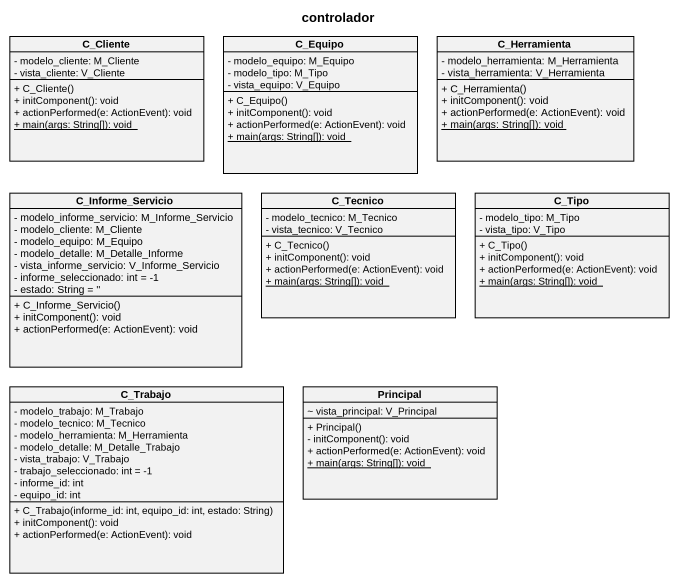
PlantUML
@startuml
title controlador
hide circle
hide empty members
skinparam classAttributeIconSize 0
class C_Cliente {
  - modelo_cliente: M_Cliente
  - vista_cliente: V_Cliente
  + C_Cliente()
  + initComponent(): void
  + actionPerformed(e: ActionEvent): void
  {static} + main(args: String[]): void
}
class C_Equipo {
  - modelo_equipo: M_Equipo
  - modelo_tipo: M_Tipo
  - vista_equipo: V_Equipo
  + C_Equipo()
  + initComponent(): void
  + actionPerformed(e: ActionEvent): void
  {static} + main(args: String[]): void
}
class C_Herramienta {
  - modelo_herramienta: M_Herramienta
  - vista_herramienta: V_Herramienta
  + C_Herramienta()
  + initComponent(): void
  + actionPerformed(e: ActionEvent): void
  {static} + main(args: String[]): void
}
class C_Informe_Servicio {
  - modelo_informe_servicio: M_Informe_Servicio
  - modelo_cliente: M_Cliente
  - modelo_equipo: M_Equipo
  - modelo_detalle: M_Detalle_Informe
  - vista_informe_servicio: V_Informe_Servicio
  - informe_seleccionado: int = -1
  - estado: String = ''
  + C_Informe_Servicio()
  + initComponent(): void
  + actionPerformed(e: ActionEvent): void
}
class C_Tecnico {
  - modelo_tecnico: M_Tecnico
  - vista_tecnico: V_Tecnico
  + C_Tecnico()
  + initComponent(): void
  + actionPerformed(e: ActionEvent): void
  {static} + main(args: String[]): void
}
class C_Tipo {
  - modelo_tipo: M_Tipo
  - vista_tipo: V_Tipo
  + C_Tipo()
  + initComponent(): void
  + actionPerformed(e: ActionEvent): void
  {static} + main(args: String[]): void
}
class C_Trabajo {
  - modelo_trabajo: M_Trabajo
  - modelo_tecnico: M_Tecnico
  - modelo_herramienta: M_Herramienta
  - modelo_detalle: M_Detalle_Trabajo
  - vista_trabajo: V_Trabajo
  - trabajo_seleccionado: int = -1
  - informe_id: int
  - equipo_id: int
  + C_Trabajo(informe_id: int, equipo_id: int, estado: String)
  + initComponent(): void
  + actionPerformed(e: ActionEvent): void
}
class Principal {
  ~ vista_principal: V_Principal
  + Principal()
  - initComponent(): void
  + actionPerformed(e: ActionEvent): void
  {static} + main(args: String[]): void
}
@enduml
